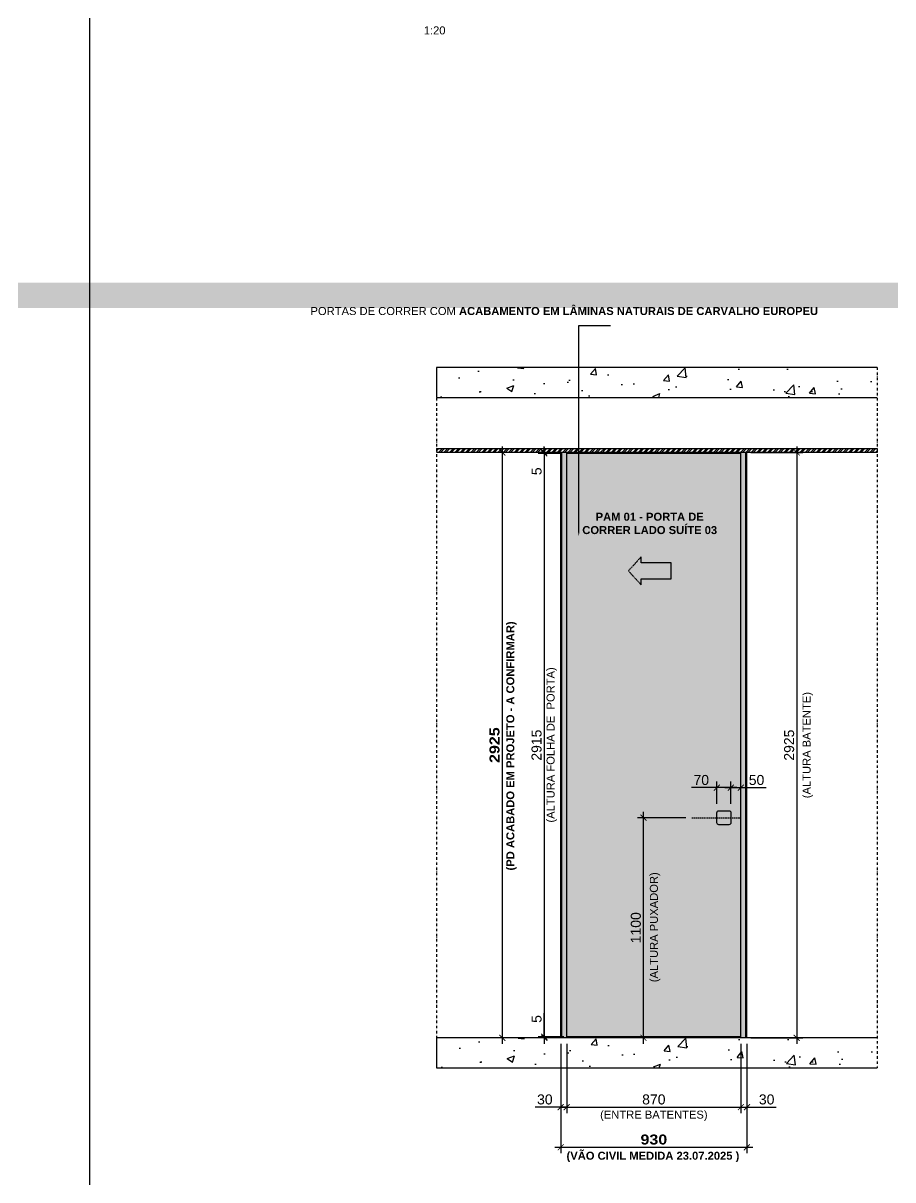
# Model space of a CAD drawing. Header units: millimetres. Extents: x -63251 to 507826, y 5339 to 217512.
# Drawn here: x 141459 to 145804, y 84765 to 90545 of the extents above; entities that cross this region are included whole.
import ezdxf
from ezdxf import colors
from ezdxf.entities.mleader import LeaderData, LeaderLine
from ezdxf.math import Vec2, Vec3

# ---------------------------------------------------------------- set-up
doc = ezdxf.new("R2010")
doc.units = ezdxf.units.MM
doc.header["$PDMODE"] = 3
doc.linetypes.add('TRAÇO 1-1', pattern=[9.525, 6.35, -3.175])
doc.linetypes.add('TRAÇO E PONTO 1-1', pattern=[25.4, 12.7, -6.35, 0, -6.35])
for name, color, linetype in [('COTAS', 9, 'Continuous'), ('GESSO', 1, 'Continuous'), ('HACHURA', 21, 'Continuous'), ('MARCENARIA . M', 4, 'Continuous'), ('PAREDE', 94, 'Continuous'), ('PROJEÇÃO', 8, 'Continuous'), ('TEXTO', 105, 'Continuous'), ('TEXTO TRAÇO PONTO', 105, 'TRAÇO E PONTO 1-1')]:
    doc.layers.add(name, color=color, linetype=linetype)
doc.styles.add('1-1', font='arial.ttf', dxfattribs={"height": 0.2})
doc.styles.add('MEDIDA OFICIAL', font='ariblk.ttf')
doc.styles.add('PADRÃO', font='arial.ttf')
doc.styles.add('PADRÃO NEGRITO', font='arialbd.ttf')
doc.dimstyles.new('1-20', dxfattribs={"dimscale": 20, "dimtxt": 2.5, "dimasz": 1.5, "dimexe": 1.5, "dimexo": 1.5, "dimtad": 1, "dimtxsty": 'PADRÃO', "dimblk": 'ARCHTICK', "dimcen": 2.5, "dimdle": 1.5, "dimclrd": 9, "dimclre": 9, "dimclrt": 6, "dimadec": 0, "dimazin": 0, "dimtfac": 1, "dimtmove": 0, "dimatfit": 3, "dimfxl": 1.25, "dimlwd": -1, "dimlwe": -1, "dimarcsym": 0})
doc.dimstyles.new('Med. Ofic.1-20', dxfattribs={"dimscale": 20, "dimtxt": 2.5, "dimasz": 1.5, "dimexe": 1.5, "dimexo": 1.5, "dimtad": 1, "dimtxsty": 'MEDIDA OFICIAL', "dimblk": 'ARCHTICK', "dimcen": 2.5, "dimdle": 1.5, "dimclrd": 9, "dimclre": 9, "dimclrt": 10, "dimadec": 0, "dimazin": 0, "dimtfac": 1, "dimtmove": 0, "dimatfit": 3, "dimfxl": 1.25, "dimlwd": -1, "dimlwe": -1, "dimarcsym": 0})

# ---------------------------------------------------------------- blocks, each defined once
blk = doc.blocks.new('_ArchTick')
at = {"color": 0, "linetype": 'ByBlock', "const_width": 0.15}
blk.add_lwpolyline([(-0.5, -0.5), (0.5, 0.5)], dxfattribs=at)
blk = doc.blocks.new('*D403')
at = {"layer": 'Defpoints', "color": 0, "transparency": 16777216}
for p in [(144061.9, 85479.6), (144189.7, 85479.6), (144189.7, 85474.6)]:
    blk.add_point(p, dxfattribs=at)
at = {"layer": 'MARCENARIA . M', "color": 9, "transparency": 16777216}
for p, q in [((144061.9, 85479.6), (144061.9, 85597.8)), ((144159.7, 85479.6), (144031.9, 85479.6)), ((144159.7, 85474.6), (144031.9, 85474.6)), ((144061.9, 85474.6), (144061.9, 85479.6)), ((144061.9, 85474.6), (144061.9, 85444.6))]:
    blk.add_line(p, q, dxfattribs=at)
at = {"layer": 'MARCENARIA . M', "color": 9, "transparency": 16777216, "xscale": 30, "yscale": 30, "zscale": 30}
for p, rotation in [((144061.9, 85479.6), 270), ((144061.9, 85474.6), 90)]:
    blk.add_blockref('_ArchTick', p, dxfattribs=dict(at, rotation=rotation))
at = {"layer": 'MARCENARIA . M', "color": 6, "transparency": 16777216, "insert": (144024, 85568.7), "char_height": 50, "attachment_point": 5, "rotation": 90, "style": 'PADRÃO'}
blk.add_mtext('5', dxfattribs=at)
blk = doc.blocks.new('*D404')
at = {"layer": 'Defpoints', "color": 0, "transparency": 16777216}
for p in [(145064.7, 88399.6), (145064.7, 85474.6), (145323.8, 85474.6)]:
    blk.add_point(p, dxfattribs=at)
at = {"layer": 'MARCENARIA . M', "color": 9, "transparency": 16777216}
for p, q in [((145094.7, 88399.6), (145353.8, 88399.6)), ((145323.8, 88429.6), (145323.8, 85444.6)), ((145094.7, 85474.6), (145353.8, 85474.6))]:
    blk.add_line(p, q, dxfattribs=at)
at = {"layer": 'MARCENARIA . M', "color": 9, "transparency": 16777216, "xscale": 30, "yscale": 30, "zscale": 30}
for p, rotation in [((145323.8, 88399.6), 90), ((145323.8, 85474.6), 270)]:
    blk.add_blockref('_ArchTick', p, dxfattribs=dict(at, rotation=rotation))
at = {"layer": 'MARCENARIA . M', "color": 6, "transparency": 16777216, "insert": (145285.8, 86937.1), "char_height": 50, "attachment_point": 5, "rotation": 90, "style": 'PADRÃO'}
blk.add_mtext('2925', dxfattribs=at)
blk = doc.blocks.new('*D405')
at = {"layer": 'Defpoints', "color": 0, "transparency": 16777216}
for p in [(144174.7, 85474.6), (145044.7, 85474.6), (145044.7, 85128.3)]:
    blk.add_point(p, dxfattribs=at)
at = {"layer": 'MARCENARIA . M', "color": 9, "transparency": 16777216}
for p, q in [((144174.7, 85444.6), (144174.7, 85098.3)), ((145044.7, 85444.6), (145044.7, 85098.3)), ((144144.7, 85128.3), (145074.7, 85128.3))]:
    blk.add_line(p, q, dxfattribs=at)
at = {"layer": 'MARCENARIA . M', "color": 9, "transparency": 16777216, "xscale": 30, "yscale": 30, "zscale": 30, "rotation": 180}
blk.add_blockref('_ArchTick', (144174.7, 85128.3), dxfattribs=at)
at = {"layer": 'MARCENARIA . M', "color": 9, "transparency": 16777216, "xscale": 30, "yscale": 30, "zscale": 30}
blk.add_blockref('_ArchTick', (145044.7, 85128.3), dxfattribs=at)
at = {"layer": 'MARCENARIA . M', "color": 6, "transparency": 16777216, "insert": (144609.7, 85166.4), "char_height": 50, "attachment_point": 5, "style": 'PADRÃO'}
blk.add_mtext('870', dxfattribs=at)
blk = doc.blocks.new('*D406')
at = {"layer": 'Defpoints', "color": 0, "transparency": 16777216}
for p in [(145044.7, 85474.6), (145074.7, 85474.6), (145074.7, 85128.3)]:
    blk.add_point(p, dxfattribs=at)
at = {"layer": 'MARCENARIA . M', "color": 9, "transparency": 16777216}
for p, q in [((145044.7, 85444.6), (145044.7, 85098.3)), ((145074.7, 85444.6), (145074.7, 85098.3)), ((145014.7, 85128.3), (145074.7, 85128.3)), ((145074.7, 85128.3), (145221.5, 85128.3))]:
    blk.add_line(p, q, dxfattribs=at)
at = {"layer": 'MARCENARIA . M', "color": 9, "transparency": 16777216, "xscale": 30, "yscale": 30, "zscale": 30, "rotation": 180}
blk.add_blockref('_ArchTick', (145044.7, 85128.3), dxfattribs=at)
at = {"layer": 'MARCENARIA . M', "color": 9, "transparency": 16777216, "xscale": 30, "yscale": 30, "zscale": 30}
blk.add_blockref('_ArchTick', (145074.7, 85128.3), dxfattribs=at)
at = {"layer": 'MARCENARIA . M', "color": 6, "transparency": 16777216, "insert": (145173.3, 85166.4), "char_height": 50, "attachment_point": 5, "style": 'PADRÃO'}
blk.add_mtext('30', dxfattribs=at)
blk = doc.blocks.new('*D407')
at = {"layer": 'Defpoints', "color": 0, "transparency": 16777216}
for p in [(144144.7, 85474.6), (144174.7, 85474.6), (144174.7, 85128.3)]:
    blk.add_point(p, dxfattribs=at)
at = {"layer": 'MARCENARIA . M', "color": 9, "transparency": 16777216}
for p, q in [((144144.7, 85444.6), (144144.7, 85098.3)), ((144174.7, 85444.6), (144174.7, 85098.3)), ((144144.7, 85128.3), (144017, 85128.3)), ((144174.7, 85128.3), (144114.7, 85128.3))]:
    blk.add_line(p, q, dxfattribs=at)
at = {"layer": 'MARCENARIA . M', "color": 9, "transparency": 16777216, "xscale": 30, "yscale": 30, "zscale": 30, "rotation": 180}
blk.add_blockref('_ArchTick', (144144.7, 85128.3), dxfattribs=at)
at = {"layer": 'MARCENARIA . M', "color": 9, "transparency": 16777216, "xscale": 30, "yscale": 30, "zscale": 30}
blk.add_blockref('_ArchTick', (144174.7, 85128.3), dxfattribs=at)
at = {"layer": 'MARCENARIA . M', "color": 6, "transparency": 16777216, "insert": (144065.2, 85166.4), "char_height": 50, "attachment_point": 5, "style": 'PADRÃO'}
blk.add_mtext('30', dxfattribs=at)
blk = doc.blocks.new('*D408')
at = {"layer": 'COTAS', "color": 9, "ltscale": 0.4, "transparency": 16777216}
for p, q in [((144144.7, 85444.6), (144144.7, 84897.7)), ((145074.7, 85444.6), (145074.7, 84897.7))]:
    blk.add_line(p, q, dxfattribs=at)
at = {"layer": 'COTAS', "color": 9, "linetype": 'Continuous', "ltscale": 0.4, "transparency": 16777216}
blk.add_line((144114.7, 84927.7), (145104.7, 84927.7), dxfattribs=at)
at = {"layer": 'Defpoints', "color": 0, "ltscale": 0.4, "transparency": 16777216}
for p in [(144144.7, 85474.6), (145074.7, 85474.6), (145074.7, 84927.7)]:
    blk.add_point(p, dxfattribs=at)
at = {"layer": 'COTAS', "color": 9, "ltscale": 0.4, "transparency": 16777216, "xscale": 30, "yscale": 30, "zscale": 30, "rotation": 180}
blk.add_blockref('_ArchTick', (144144.7, 84927.7), dxfattribs=at)
at = {"layer": 'COTAS', "color": 9, "ltscale": 0.4, "transparency": 16777216, "xscale": 30, "yscale": 30, "zscale": 30}
blk.add_blockref('_ArchTick', (145074.7, 84927.7), dxfattribs=at)
at = {"layer": 'COTAS', "color": 10, "ltscale": 0.4, "transparency": 16777216, "insert": (144609.7, 84966), "char_height": 50, "attachment_point": 5, "style": 'MEDIDA OFICIAL'}
blk.add_mtext('930', dxfattribs=at)
blk = doc.blocks.new('*D409')
at = {"layer": 'Defpoints', "color": 0, "transparency": 16777216}
for p in [(144061.9, 88394.6), (144174.7, 88394.6), (144189.7, 88399.6)]:
    blk.add_point(p, dxfattribs=at)
at = {"layer": 'MARCENARIA . M', "color": 9, "transparency": 16777216}
for p, q in [((144159.7, 88399.6), (144031.9, 88399.6)), ((144144.7, 88394.6), (144031.9, 88394.6)), ((144061.9, 88399.6), (144061.9, 88429.6)), ((144061.9, 88399.6), (144061.9, 88394.6)), ((144061.9, 88394.6), (144061.9, 88276.5))]:
    blk.add_line(p, q, dxfattribs=at)
at = {"layer": 'MARCENARIA . M', "color": 9, "transparency": 16777216, "xscale": 30, "yscale": 30, "zscale": 30}
for p, rotation in [((144061.9, 88399.6), 270), ((144061.9, 88394.6), 90)]:
    blk.add_blockref('_ArchTick', p, dxfattribs=dict(at, rotation=rotation))
at = {"layer": 'MARCENARIA . M', "color": 6, "transparency": 16777216, "insert": (144024, 88305.6), "char_height": 50, "attachment_point": 5, "rotation": 90, "style": 'PADRÃO'}
blk.add_mtext('5', dxfattribs=at)
blk = doc.blocks.new('*D410')
at = {"layer": 'Defpoints', "color": 0, "transparency": 16777216}
for p in [(144174.7, 88394.6), (144061.9, 85479.6), (144189.7, 85479.6)]:
    blk.add_point(p, dxfattribs=at)
at = {"layer": 'MARCENARIA . M', "color": 9, "transparency": 16777216}
for p, q in [((144144.7, 88394.6), (144031.9, 88394.6)), ((144061.9, 88424.6), (144061.9, 85449.6)), ((144159.7, 85479.6), (144031.9, 85479.6))]:
    blk.add_line(p, q, dxfattribs=at)
at = {"layer": 'MARCENARIA . M', "color": 9, "transparency": 16777216, "xscale": 30, "yscale": 30, "zscale": 30}
for p, rotation in [((144061.9, 88394.6), 90), ((144061.9, 85479.6), 270)]:
    blk.add_blockref('_ArchTick', p, dxfattribs=dict(at, rotation=rotation))
at = {"layer": 'MARCENARIA . M', "color": 6, "transparency": 16777216, "insert": (144023.9, 86937.1), "char_height": 50, "attachment_point": 5, "rotation": 90, "style": 'PADRÃO'}
blk.add_mtext('2915', dxfattribs=at)
blk = doc.blocks.new('*D411')
at = {"layer": 'COTAS', "color": 9, "ltscale": 0.4, "transparency": 16777216}
for p, q in [((144119.7, 88399.6), (143822.4, 88399.6)), ((144119.7, 85474.6), (143822.4, 85474.6))]:
    blk.add_line(p, q, dxfattribs=at)
at = {"layer": 'COTAS', "color": 9, "linetype": 'Continuous', "ltscale": 0.4, "transparency": 16777216}
blk.add_line((143852.4, 88429.6), (143852.4, 85444.6), dxfattribs=at)
at = {"layer": 'Defpoints', "color": 0, "ltscale": 0.4, "transparency": 16777216}
for p in [(144149.7, 88399.6), (143852.4, 85474.6), (144149.7, 85474.6)]:
    blk.add_point(p, dxfattribs=at)
at = {"layer": 'COTAS', "color": 9, "ltscale": 0.4, "transparency": 16777216, "xscale": 30, "yscale": 30, "zscale": 30}
for p, rotation in [((143852.4, 88399.6), 90), ((143852.4, 85474.6), 270)]:
    blk.add_blockref('_ArchTick', p, dxfattribs=dict(at, rotation=rotation))
at = {"layer": 'COTAS', "color": 10, "ltscale": 0.4, "transparency": 16777216, "insert": (143814, 86937.1), "char_height": 50, "attachment_point": 5, "rotation": 90, "style": 'MEDIDA OFICIAL'}
blk.add_mtext('2925', dxfattribs=at)
blk = doc.blocks.new('*D436')
at = {"layer": 'Defpoints', "color": 0, "transparency": 16777216}
for p in [(144557.9, 86574.6), (144800.3, 86574.6), (144702.7, 85474.6)]:
    blk.add_point(p, dxfattribs=at)
at = {"layer": 'PAREDE', "color": 9, "transparency": 16777216}
for p, q in [((144557.9, 85444.6), (144557.9, 86604.6)), ((144770.3, 86574.6), (144527.9, 86574.6)), ((144672.7, 85474.6), (144527.9, 85474.6))]:
    blk.add_line(p, q, dxfattribs=at)
at = {"layer": 'PAREDE', "color": 9, "transparency": 16777216, "xscale": 30, "yscale": 30, "zscale": 30}
for p, rotation in [((144557.9, 86574.6), 90), ((144557.9, 85474.6), 270)]:
    blk.add_blockref('_ArchTick', p, dxfattribs=dict(at, rotation=rotation))
at = {"layer": 'PAREDE', "color": 6, "transparency": 16777216, "insert": (144519.9, 86024.6), "char_height": 50, "attachment_point": 5, "rotation": 90, "style": 'PADRÃO'}
blk.add_mtext('1100', dxfattribs=at)
blk = doc.blocks.new('*D437')
at = {"layer": 'Defpoints', "color": 0, "transparency": 16777216}
for p in [(144924.7, 86724.6), (144924.7, 86614.6), (144994.7, 86614.6)]:
    blk.add_point(p, dxfattribs=at)
at = {"layer": 'PAREDE', "color": 9, "transparency": 16777216}
for p, q in [((144924.7, 86724.6), (144798.6, 86724.6)), ((144924.7, 86644.6), (144924.7, 86754.6)), ((145024.7, 86724.6), (144924.7, 86724.6)), ((144994.7, 86644.6), (144994.7, 86754.6))]:
    blk.add_line(p, q, dxfattribs=at)
at = {"layer": 'PAREDE', "color": 9, "transparency": 16777216, "xscale": 30, "yscale": 30, "zscale": 30, "rotation": 180}
blk.add_blockref('_ArchTick', (144924.7, 86724.6), dxfattribs=at)
at = {"layer": 'PAREDE', "color": 9, "transparency": 16777216, "xscale": 30, "yscale": 30, "zscale": 30}
blk.add_blockref('_ArchTick', (144994.7, 86724.6), dxfattribs=at)
at = {"layer": 'PAREDE', "color": 6, "transparency": 16777216, "insert": (144846.7, 86762.7), "char_height": 50, "attachment_point": 5, "style": 'PADRÃO'}
blk.add_mtext('70', dxfattribs=at)
blk = doc.blocks.new('*D438')
at = {"layer": 'Defpoints', "color": 0, "transparency": 16777216}
for p in [(145044.7, 86724.6), (144994.7, 86614.6), (145044.7, 86574.6)]:
    blk.add_point(p, dxfattribs=at)
at = {"layer": 'PAREDE', "color": 9, "transparency": 16777216}
for p, q in [((144964.7, 86724.6), (145044.7, 86724.6)), ((144994.7, 86644.6), (144994.7, 86754.6)), ((145044.7, 86604.6), (145044.7, 86754.6)), ((145044.7, 86724.6), (145171.1, 86724.6))]:
    blk.add_line(p, q, dxfattribs=at)
at = {"layer": 'PAREDE', "color": 9, "transparency": 16777216, "xscale": 30, "yscale": 30, "zscale": 30, "rotation": 180}
blk.add_blockref('_ArchTick', (144994.7, 86724.6), dxfattribs=at)
at = {"layer": 'PAREDE', "color": 9, "transparency": 16777216, "xscale": 30, "yscale": 30, "zscale": 30}
blk.add_blockref('_ArchTick', (145044.7, 86724.6), dxfattribs=at)
at = {"layer": 'PAREDE', "color": 6, "transparency": 16777216, "insert": (145122.9, 86762.7), "char_height": 50, "attachment_point": 5, "style": 'PADRÃO'}
blk.add_mtext('50', dxfattribs=at)

msp = doc.modelspace()

# ---------------------------------------------------------------- hatches: boundary and pattern name
at = {"layer": 'HACHURA'}
h = msp.add_hatch(dxfattribs=at)
h.set_pattern_fill('AR-CONC', color=21, scale=2)
h.set_pattern_definition([(50, (106893.04, 62772.5), (364.3693, -31.8782), [38.1, -419.1]), (355, (106893.04, 62772.5), (-70.4868, 382.1137), [30.48, -335.2812]), (100.4514, (106923.4, 62769.85), (293.8825, 350.2355), [32.38, -356.1805]), (46.1842, (106893.04, 62874.1), (542.158, -84.0847), [57.15, -628.65]), (96.6356, (106938.2, 62867.1), (474.808, 494.852), [48.57, -534.271]), (351.1842, (106893.04, 62874.1), (474.808, 494.852), [45.72, -502.9195]), (21, (106943.84, 62848.7), (303.2288, -204.5304), [38.1, -419.1]), (326, (106943.84, 62848.7), (123.604, 368.376), [30.48, -335.28]), (71.4514, (106969.1, 62831.67), (426.8328, 163.8455), [32.38, -356.18]), (37.5, (106893.04, 62772.51), (6.1772, 169.11008), [0, -331.216, 0, -340.36, 0, -336.55]), (7.5, (106893.04, 62772.51), (133.6393, 200.36115), [0, -194.056, 0, -323.596, 0, -128.27]), (327.5, (106779.76, 62772.51), (271.1812, -11.4575), [0, -127, 0, -396.24, 0, -525.78]), (317.5, (106728.96, 62772.5), (296.2584, 50.853), [0, -165.1, 0, -263.144, 0, -373.38])])
h.paths.add_polyline_path([(145724.685, 85324.639), (145724.685, 85474.639), (143527.685, 85474.639), (143527.685, 85324.639)])

# ---------------------------------------------------------------- linework, layer by layer
at = {"layer": 'MARCENARIA . M'}
msp.add_line((145044.685, 85479.639), (144174.685, 85479.639), dxfattribs=at)
msp.add_lwpolyline([(144984.685, 86539.639), (144934.685, 86539.639, -0.41421356), (144924.685, 86549.639), (144924.685, 86599.639, -0.41421356), (144934.685, 86609.639), (144984.685, 86609.639, -0.41421356), (144994.685, 86599.639), (144994.685, 86549.639, -0.41421356)], format="xyb", close=True, dxfattribs=at)
at = {"layer": 'PAREDE', "color": 10, "linetype": 'TRAÇO 1-1'}
msp.add_line((144800.303, 86574.639), (145044.685, 86574.639), dxfattribs=at)
at = {"layer": 'PAREDE'}
msp.add_lwpolyline([(145724.685, 85474.639), (143524.685, 85474.639), (143524.685, 85324.639), (145724.685, 85324.639)], dxfattribs=at)

# ---------------------------------------------------------------- texts
at = {"layer": 'COTAS', "color": 10, "insert": (143924.59, 86933.125), "char_height": 40, "width": 1350, "attachment_point": 8, "rotation": 90, "style": 'PADRÃO NEGRITO'}
msp.add_mtext('(PD ACABADO EM PROJETO - A CONFIRMAR)', dxfattribs=at)
at = {"layer": 'COTAS', "color": 6, "char_height": 40, "rotation": 90, "style": 'PADRÃO'}
for s, insert, width, attachment_point in [('(ALTURA FOLHA DE  PORTA)', (144125.838, 86938.139), 1350, 8), ('(ALTURA BATENTE)', (145352.86, 86937.139), 917.04234, 2), ('(ALTURA PUXADOR)', (144641.904, 86027.139), 1350, 8)]:
    msp.add_mtext(s, dxfattribs=dict(at, insert=insert, width=width, attachment_point=attachment_point))
at = {"layer": 'COTAS', "color": 6, "insert": (144609.685, 85110.755), "char_height": 40, "width": 1298, "attachment_point": 2, "style": 'PADRÃO'}
msp.add_mtext('(ENTRE BATENTES)', dxfattribs=at)
at = {"layer": 'COTAS', "color": 10, "insert": (144605.173, 84905.361), "char_height": 40, "width": 1350, "attachment_point": 2, "style": 'PADRÃO NEGRITO'}
msp.add_mtext('(VÃO CIVIL MEDIDA 23.07.2025 )', dxfattribs=at)
at = {"layer": 'TEXTO', "insert": (143460.237, 90528.66), "char_height": 40, "width": 480, "attachment_point": 1, "style": 'PADRÃO'}
msp.add_mtext('1:20', dxfattribs=at)

# ---------------------------------------------------------------- dimensions: what is measured, and where the dimension line sits
at = {"layer": 'COTAS', "color": 7, "ltscale": 0.4, "true_color": 0xededed}
dim = msp.add_linear_dim(base=(145074.685, 84927.675), p1=(144144.685, 85474.639), p2=(145074.685, 85474.639), dimstyle='Med. Ofic.1-20', dxfattribs=at)
dim.commit()
dim.dimension.update_dxf_attribs({"geometry": '*D408', "text_midpoint": (144609.685, 84966.028)})
at = {"layer": 'MARCENARIA . M', "color": 2}
dim = msp.add_linear_dim(base=(144061.89, 85479.639), p1=(144189.685, 85474.639), p2=(144189.685, 85479.639), angle=90, dimstyle='1-20', dxfattribs=at)
dim.commit()
dim.dimension.update_dxf_attribs({"geometry": '*D403', "text_midpoint": (144061.89, 85568.715), "dimtype": 160})
for base, p1, p2, picture, middle in [((144174.685, 85128.344), (144144.685, 85474.639), (144174.685, 85474.639), '*D407', (144065.179, 85128.344)), ((145074.685, 85128.344), (145044.685, 85474.639), (145074.685, 85474.639), '*D406', (145173.337, 85128.344))]:
    dim = msp.add_linear_dim(base=base, p1=p1, p2=p2, dimstyle='1-20', dxfattribs=at)
    dim.commit()
    dim.dimension.update_dxf_attribs({"geometry": picture, "text_midpoint": middle, "dimtype": 160})
dim = msp.add_linear_dim(base=(145044.685, 85128.344), p1=(144174.685, 85474.639), p2=(145044.685, 85474.639), dimstyle='1-20', dxfattribs=at)
dim.commit()
dim.dimension.update_dxf_attribs({"geometry": '*D405', "text_midpoint": (144609.685, 85166.372)})
at = {"layer": 'PAREDE', "color": 2}
for base, p2, picture, middle in [((144924.685, 86724.639), (144924.685, 86614.639), '*D437', (144846.663, 86762.668)), ((145044.685, 86724.639), (145044.685, 86574.639), '*D438', (145122.911, 86762.668))]:
    dim = msp.add_linear_dim(base=base, p1=(144994.685, 86614.639), p2=p2, dimstyle='1-20', dxfattribs=at)
    dim.commit()
    dim.dimension.update_dxf_attribs({"geometry": picture, "text_midpoint": middle})
at = {"layer": 'PAREDE', "color": 6}
dim = msp.add_linear_dim(base=(144557.899, 86574.639), p1=(144702.72, 85474.639), p2=(144800.303, 86574.639), angle=90, dimstyle='1-20', dxfattribs=at)
dim.commit()
dim.dimension.update_dxf_attribs({"geometry": '*D436', "text_midpoint": (144519.871, 86024.639)})

# ---------------------------------------------------------------- leaders
at = {"layer": 'COTAS'}
ml = msp.add_multileader_mtext('Standard', dxfattribs=at)
ml.set_content('PORTAS DE CORRER COM {\\fArial|b1|i0|c0|p34;\\C10;ACABAMENTO} {\\fArial|b1|i0|c0|p34;EM LÂMINAS NATURAIS DE CARVALHO EUROPEU}', color=105, style='1-1')
ml.set_leader_properties(color=256, linetype='ByLayer', lineweight=-1)
ml.build(insert=Vec2(0, 0))
ml.multileader.update_dxf_attribs({"text_left_attachment_type": 2, "text_right_attachment_type": 2, "dogleg_length": 0.36, "arrow_head_size": 20, "scale": 200})
ctx = ml.context
ctx.base_point, ctx.scale, ctx.char_height, ctx.arrow_head_size, ctx.landing_gap_size, ctx.plane_origin = Vec3(175856.801, 89004.659), 200, 40, 20, 40, Vec3(175313.137, 88390.679)
ctx.left_attachment, ctx.right_attachment, ctx.text_align_type = 2, 2, 2
notes = []
notes.append((ctx, [(1, (1, 1, 0), (177097.622, 89004.659), (-1, 0), 163.522, [(0, [(177097.622, 88048.339)], 0, [])])]))
ctx.mtext.insert, ctx.mtext.width, ctx.mtext.alignment, ctx.mtext.flow_direction = Vec3(176894.1, 89097.546), 1043.40574, 3, 5
ml = msp.add_multileader_mtext('Standard', dxfattribs=at)
ml.set_content('PAINEL FIXO COM {\\fArial|b1|i0|c0|p34;\\C10;ACABAMENTO} {\\fArial|b1|i0|c0|p34;EM LÂMINAS NATURAIS DE CARVALHO EUROPEU}', color=105, style='1-1')
ml.set_leader_properties(color=256, linetype='ByLayer', lineweight=-1)
ml.build(insert=Vec2(0, 0))
ml.multileader.update_dxf_attribs({"text_left_attachment_type": 2, "text_right_attachment_type": 2, "dogleg_length": 0.36, "arrow_head_size": 20, "scale": 200})
ctx = ml.context
ctx.base_point, ctx.scale, ctx.char_height, ctx.arrow_head_size, ctx.landing_gap_size, ctx.plane_origin = Vec3(186226.85, 89004.659), 200, 40, 20, 40, Vec3(185686.624, 88390.679)
ctx.left_attachment, ctx.right_attachment, ctx.text_align_type = 2, 2, 2
notes.append((ctx, [(1, (1, 1, 0), (187471.109, 89004.659), (-1, 0), 163.522, [(0, [(187471.109, 88048.339)], 0, [])])]))
ctx.mtext.insert, ctx.mtext.width, ctx.mtext.alignment, ctx.mtext.flow_direction = Vec3(187267.587, 89097.533), 1043.40574, 3, 5
for ctx, leaders in notes:
    for number, flags, end, landing, length, lines in leaders:
        leader = LeaderData()
        leader.index, (leader.has_last_leader_line, leader.has_dogleg_vector, leader.attachment_direction) = number, flags
        leader.last_leader_point, leader.dogleg_vector, leader.dogleg_length = Vec3(end), Vec3(landing), length
        for number, points, colour, breaks in lines:
            line = LeaderLine()
            line.index, line.vertices, line.color, line.breaks = number, Vec3.list(points), colors.encode_raw_color(colour), breaks
            leader.lines.append(line)
        ctx.leaders.append(leader)

# ---------------------------------------------------------------- next in the draw order: leaders
ml = msp.add_multileader_mtext('Standard', dxfattribs=at)
ml.set_content('{\\fArial|b1|i0|c0|p34;\\C10;ATENÇÃO PARKET!\\P}PAINEL E PORTA RIPADOS EM {\\fArial|b1|i0|c0|p34;CABREUVA BRANCA PREMIUM 18*5+5*900 À 2200mm}', color=105, style='1-1')
ml.set_leader_properties(color=256, linetype='ByLayer', lineweight=-1)
ml.build(insert=Vec2(0, 0))
ml.multileader.update_dxf_attribs({"text_left_attachment_type": 2, "text_right_attachment_type": 2, "dogleg_length": 0.36, "arrow_head_size": 15, "scale": 200})
ctx = ml.context
ctx.base_point, ctx.scale, ctx.char_height, ctx.arrow_head_size, ctx.landing_gap_size, ctx.plane_origin = Vec3(162274.294, 89106.68, 0), 200, 40, 15, 10, Vec3(162983.904, 88723.85, 0)
ctx.left_attachment, ctx.right_attachment, ctx.text_align_type = 2, 2, 2
notes = []
notes.append((ctx, [(0, (1, 1, 0), (163285.703, 89106.68, 0), (-1, 0), 144.288, [(2, [(163285.703, 87673.442, 0), (164052.131, 87673.442, 0)], 0, [])])]))
ctx.mtext.insert, ctx.mtext.rotation, ctx.mtext.width, ctx.mtext.alignment, ctx.mtext.flow_direction = Vec3(163131.415, 89237.539, 0), 6.28318531, 858.66662, 3, 5
ctx.mtext.has_bg_fill, ctx.mtext.bg_color, ctx.mtext.bg_scale_factor, ctx.mtext.bg_transparency, ctx.mtext.use_window_bg_color = 1, -1023410095, 1.25, 0, 0
for ctx, leaders in notes:
    for number, flags, end, landing, length, lines in leaders:
        leader = LeaderData()
        leader.index, (leader.has_last_leader_line, leader.has_dogleg_vector, leader.attachment_direction) = number, flags
        leader.last_leader_point, leader.dogleg_vector, leader.dogleg_length = Vec3(end), Vec3(landing), length
        for number, points, colour, breaks in lines:
            line = LeaderLine()
            line.index, line.vertices, line.color, line.breaks = number, Vec3.list(points), colors.encode_raw_color(colour), breaks
            leader.lines.append(line)
        ctx.leaders.append(leader)

# ---------------------------------------------------------------- next in the draw order: hatches: boundary and pattern name
at = {"layer": 'HACHURA'}
h = msp.add_hatch(dxfattribs=at)
h.set_pattern_fill('AR-CONC', color=21, scale=2)
h.set_pattern_definition([(50, (106890.04, 66122.5), (364.3693, -31.8782), [38.1, -419.1]), (355, (106890.04, 66122.5), (-70.4868, 382.1137), [30.48, -335.2812]), (100.4514, (106920.4, 66119.85), (293.8825, 350.2355), [32.38, -356.1805]), (46.1842, (106890.04, 66224.1), (542.158, -84.0847), [57.15, -628.65]), (96.6356, (106935.2, 66217.1), (474.808, 494.852), [48.57, -534.271]), (351.1842, (106890.04, 66224.1), (474.808, 494.852), [45.72, -502.9195]), (21, (106940.84, 66198.7), (303.2288, -204.5304), [38.1, -419.1]), (326, (106940.84, 66198.7), (123.604, 368.376), [30.48, -335.28]), (71.45144, (106966.1, 66181.67), (426.8328, 163.8455), [32.38, -356.18]), (37.5, (106890.04, 66122.51), (6.1772, 169.11008), [0, -331.216, 0, -340.36, 0, -336.55]), (7.5, (106890.04, 66122.51), (133.6393, 200.36115), [0, -194.056, 0, -323.596, 0, -128.27]), (327.5, (106776.76, 66122.51), (271.1812, -11.4575), [0, -127, 0, -396.24, 0, -525.78]), (317.5, (106725.96, 66122.5), (296.2584, 50.853), [0, -165.1, 0, -263.144, 0, -373.38])])
h.paths.add_polyline_path([(145724.685, 88674.639), (145724.685, 88824.639), (143524.685, 88824.639), (143524.685, 88674.639)])
h = msp.add_hatch(dxfattribs=at)
h.set_pattern_fill('ANSI32', color=8, scale=2)
h.set_pattern_definition([(45, (-133103.861, 22222.918), (-13.4703842, 13.4703842), []), (45, (-133094.881, 22222.918), (-13.4703842, 13.4703842), [])])
h.paths.add_polyline_path([(143524.685, 88419.639), (143524.685, 88399.639), (145724.685, 88399.639), (145724.685, 88419.639)])
at = {"layer": 'HACHURA', "true_color": 0xba9673}
h = msp.add_hatch(color=33, dxfattribs=at)
h.dxf.hatch_style = 1
h.paths.add_polyline_path([(145044.685, 88392.639), (144174.685, 88394.639), (144174.685, 85479.639), (145044.685, 85479.639)])
h.paths.add_polyline_path([(145074.685, 88399.639), (145044.685, 88399.639), (145044.685, 85474.639), (145074.685, 85474.639)])
h.paths.add_polyline_path([(144174.685, 88399.639), (144144.685, 88399.639), (144144.685, 85474.639), (144174.685, 85474.639)])

# ---------------------------------------------------------------- next in the draw order: linework, layer by layer
at = {"layer": 'GESSO', "color": 1}
msp.add_lwpolyline([(143524.685, 88419.639), (145724.685, 88419.639), (145724.685, 88399.639), (143524.685, 88399.639)], dxfattribs=at)
at = {"layer": 'MARCENARIA . M'}
for p, q in [((144149.685, 85474.639), (144149.685, 88399.639)), ((144174.685, 85474.639), (144174.685, 88399.639)), ((145044.685, 88392.639), (144174.685, 88394.639)), ((145044.685, 85474.639), (145044.685, 88399.639)), ((145069.685, 85474.639), (145069.685, 88399.639))]:
    msp.add_line(p, q, dxfattribs=at)
at = {"layer": 'MARCENARIA . M', "color": 3}
msp.add_lwpolyline([(155621.33, 96213.297), (155621.33, 77975.185), (141791.989, 77975.185), (141791.989, 96213.297)], close=True, dxfattribs=at)
at = {"layer": 'PAREDE'}
for p, q in [((144144.685, 85474.639), (144144.685, 88399.639)), ((145074.685, 85474.639), (145074.685, 88399.639))]:
    msp.add_line(p, q, dxfattribs=at)
msp.add_lwpolyline([(145724.685, 88824.639), (143524.685, 88824.639), (143524.685, 88674.639), (145724.685, 88674.639)], dxfattribs=at)
at = {"layer": 'PROJEÇÃO', "color": 1, "linetype": 'TRAÇO 1-1', "ltscale": 0.5}
msp.add_lwpolyline([(144546.52, 87737.968), (144546.52, 87767.968), (144696.607, 87767.968), (144696.607, 87847.968), (144546.52, 87847.968), (144546.52, 87877.968), (144482.52, 87807.968)], close=True, dxfattribs=at)
at = {"layer": 'TEXTO TRAÇO PONTO'}
for p, q in [((143524.685, 88824.639), (143524.685, 85324.639)), ((145724.685, 88824.639), (145724.685, 85324.639))]:
    msp.add_line(p, q, dxfattribs=at)

# ---------------------------------------------------------------- next in the draw order: texts
at = {"layer": 'TEXTO', "insert": (144589.072, 88098.432), "char_height": 40, "width": 765.07887, "attachment_point": 2, "style": 'PADRÃO'}
msp.add_mtext('{\\fArial|b1|i0|c0|p34;PAM 01 - PORTA DE CORRER LADO SUÍTE 03}', dxfattribs=at)

# ---------------------------------------------------------------- next in the draw order: dimensions: what is measured, and where the dimension line sits
at = {"layer": 'COTAS', "color": 7, "ltscale": 0.4, "true_color": 0xededed}
dim = msp.add_linear_dim(base=(143852.371, 85474.639), p1=(144149.685, 88399.639), p2=(144149.685, 85474.639), angle=90, dimstyle='Med. Ofic.1-20', dxfattribs=at)
dim.commit()
dim.dimension.update_dxf_attribs({"geometry": '*D411', "text_midpoint": (143814.019, 86937.139)})
at = {"layer": 'MARCENARIA . M', "color": 2}
for base, p1, p2, picture, middle in [((144061.89, 85479.639), (144174.685, 88394.639), (144189.685, 85479.639), '*D410', (144023.862, 86937.139)), ((145323.802, 85474.639), (145064.685, 88399.639), (145064.685, 85474.639), '*D404', (145285.773, 86937.139))]:
    dim = msp.add_linear_dim(base=base, p1=p1, p2=p2, angle=90, dimstyle='1-20', dxfattribs=at)
    dim.commit()
    dim.dimension.update_dxf_attribs({"geometry": picture, "text_midpoint": middle})
dim = msp.add_linear_dim(base=(144061.89, 88394.639), p1=(144189.685, 88399.639), p2=(144174.685, 88394.639), angle=90, dimstyle='1-20', dxfattribs=at)
dim.commit()
dim.dimension.update_dxf_attribs({"geometry": '*D409', "text_midpoint": (144061.89, 88305.564), "dimtype": 160})

# ---------------------------------------------------------------- next in the draw order: leaders
at = {"layer": 'COTAS'}
ml = msp.add_multileader_mtext('Standard', dxfattribs=at)
ml.set_content('PORTAS DE CORRER COM {\\fArial|b1|i0|c0|p34;\\C10;ACABAMENTO} {\\fArial|b1|i0|c0|p34;EM LÂMINAS NATURAIS DE CARVALHO EUROPEU}', color=105, style='1-1')
ml.set_leader_properties(color=256, linetype='ByLayer', lineweight=-1)
ml.build(insert=Vec2(0, 0))
ml.multileader.update_dxf_attribs({"text_left_attachment_type": 2, "text_right_attachment_type": 2, "dogleg_length": 0.36, "arrow_head_size": 20, "scale": 200})
ctx = ml.context
ctx.base_point, ctx.scale, ctx.char_height, ctx.arrow_head_size, ctx.landing_gap_size, ctx.plane_origin = Vec3(144393.07, 89033.394), 200, 40, 20, 40, Vec3(143849.406, 88476.225)
ctx.left_attachment, ctx.right_attachment, ctx.text_align_type = 2, 2, 2
notes = []
notes.append((ctx, [(0, (1, 1, 0), (144234.548, 89033.394), (1, 0), 158.522, [(0, [(144234.548, 87980.61)], 0, [])])]))
ctx.mtext.insert, ctx.mtext.width, ctx.mtext.alignment, ctx.mtext.flow_direction = Vec3(145430.369, 89126.282), 1043.40574, 3, 5
ml = msp.add_multileader_mtext('Standard', dxfattribs=at)
ml.set_content('\\pxqr,t3;{\\C10;ATENÇÃO PARKET!\\P}ENTREGAR SEPTO COM REFORÇO PARA FIXAÇÃO DO TRILHO ', color=105, style='1-1')
ml.set_leader_properties(color=256, linetype='ByLayer', lineweight=-1)
ml.build(insert=Vec2(0, 0))
ml.multileader.update_dxf_attribs({"text_left_attachment_type": 2, "text_right_attachment_type": 2, "dogleg_length": 1.35, "arrow_head_size": 20, "scale": 200})
ctx = ml.context
ctx.base_point, ctx.scale, ctx.char_height, ctx.arrow_head_size, ctx.landing_gap_size, ctx.plane_origin = Vec3(150999.374, 89033.394), 200, 40, 20, 40, Vec3(150670.391, 88697.321)
ctx.left_attachment, ctx.right_attachment, ctx.text_align_type = 2, 2, 2
notes.append((ctx, [(0, (1, 1, 0), (150729.308, 89033.394), (1, 0), 270.066, [(0, [(150729.308, 88717.639)], 0, [])])]))
ctx.mtext.insert, ctx.mtext.width, ctx.mtext.alignment, ctx.mtext.flow_direction = Vec3(151839.729, 89163.203), 862.95431, 3, 5
for ctx, leaders in notes:
    for number, flags, end, landing, length, lines in leaders:
        leader = LeaderData()
        leader.index, (leader.has_last_leader_line, leader.has_dogleg_vector, leader.attachment_direction) = number, flags
        leader.last_leader_point, leader.dogleg_vector, leader.dogleg_length = Vec3(end), Vec3(landing), length
        for number, points, colour, breaks in lines:
            line = LeaderLine()
            line.index, line.vertices, line.color, line.breaks = number, Vec3.list(points), colors.encode_raw_color(colour), breaks
            leader.lines.append(line)
        ctx.leaders.append(leader)

# ---------------------------------------------------------------- next in the draw order: leaders
ml = msp.add_multileader_mtext('Standard', dxfattribs=at)
ml.set_content('{\\fArial|b1|i0|c0|p34;\\C10;ATENÇÃO PARKET!\\P}PORTA EM {\\fArial|b1|i0|c0|p34;LÂMINAS NATURAIS DE CARVALHO EUROPEU}', color=105, style='1-1')
ml.set_leader_properties(color=256, linetype='ByLayer', lineweight=-1)
ml.build(insert=Vec2(0, 0))
ml.multileader.update_dxf_attribs({"text_left_attachment_type": 2, "text_right_attachment_type": 2, "dogleg_length": 0.36, "arrow_head_size": 15, "scale": 200})
ctx = ml.context
ctx.base_point, ctx.scale, ctx.char_height, ctx.arrow_head_size, ctx.landing_gap_size, ctx.plane_origin = Vec3(166968.455, 89106.68), 200, 40, 15, 10, Vec3(167538.584, 88723.85)
ctx.left_attachment, ctx.right_attachment, ctx.text_align_type = 2, 2, 2
notes = []
notes.append((ctx, [(0, (1, 1, 0), (167840.383, 89106.68), (-1, 0), 144.288, [(0, [(167840.383, 87673.442)], 0, [])])]))
ctx.mtext.insert, ctx.mtext.rotation, ctx.mtext.width, ctx.mtext.alignment, ctx.mtext.flow_direction = Vec3(167686.095, 89237.457), 6.28318531, 858.66662, 3, 5
ctx.mtext.has_bg_fill, ctx.mtext.bg_color, ctx.mtext.bg_scale_factor, ctx.mtext.bg_transparency, ctx.mtext.use_window_bg_color = 1, -1023410095, 1.25, 0, 0
for ctx, leaders in notes:
    for number, flags, end, landing, length, lines in leaders:
        leader = LeaderData()
        leader.index, (leader.has_last_leader_line, leader.has_dogleg_vector, leader.attachment_direction) = number, flags
        leader.last_leader_point, leader.dogleg_vector, leader.dogleg_length = Vec3(end), Vec3(landing), length
        for number, points, colour, breaks in lines:
            line = LeaderLine()
            line.index, line.vertices, line.color, line.breaks = number, Vec3.list(points), colors.encode_raw_color(colour), breaks
            leader.lines.append(line)
        ctx.leaders.append(leader)

# ---------------------------------------------------------------- next in the draw order: leaders
ml = msp.add_multileader_mtext('Standard', dxfattribs=at)
ml.set_content('PORTAS DE CORRER COM {\\fArial|b1|i0|c0|p34;\\C10;ACABAMENTO} {\\fArial|b1|i0|c0|p34;EM LÂMINAS NATURAIS DE CARVALHO EUROPEU}', color=105, style='1-1')
ml.set_leader_properties(color=256, linetype='ByLayer', lineweight=-1)
ml.build(insert=Vec2(0, 0))
ml.multileader.update_dxf_attribs({"text_left_attachment_type": 2, "text_right_attachment_type": 2, "dogleg_length": 0.36, "arrow_head_size": 20, "scale": 200})
ctx = ml.context
ctx.base_point, ctx.scale, ctx.char_height, ctx.arrow_head_size, ctx.landing_gap_size, ctx.plane_origin = Vec3(205633.827, 89033.394), 200, 40, 20, 40, Vec3(205090.163, 88476.225)
ctx.left_attachment, ctx.right_attachment, ctx.text_align_type = 2, 2, 2
notes = []
notes.append((ctx, [(0, (1, 1, 0), (205475.306, 89033.394), (1, 0), 158.522, [(0, [(205475.306, 87980.61)], 0, [])])]))
ctx.mtext.insert, ctx.mtext.width, ctx.mtext.alignment, ctx.mtext.flow_direction = Vec3(206671.126, 89126.282), 1043.40574, 3, 5
ml = msp.add_multileader_mtext('Standard', dxfattribs=at)
ml.set_content('\\pxqr,t3;{\\C10;ATENÇÃO PARKET!\\P}ENTREGAR SEPTO COM REFORÇO PARA FIXAÇÃO DO TRILHO ', color=105, style='1-1')
ml.set_leader_properties(color=256, linetype='ByLayer', lineweight=-1)
ml.build(insert=Vec2(0, 0))
ml.multileader.update_dxf_attribs({"text_left_attachment_type": 2, "text_right_attachment_type": 2, "dogleg_length": 1.35, "arrow_head_size": 20, "scale": 200})
ctx = ml.context
ctx.base_point, ctx.scale, ctx.char_height, ctx.arrow_head_size, ctx.landing_gap_size, ctx.plane_origin = Vec3(209448.776, 89033.394), 200, 40, 20, 40, Vec3(209119.793, 88697.321)
ctx.left_attachment, ctx.right_attachment, ctx.text_align_type = 2, 2, 2
notes.append((ctx, [(0, (1, 1, 0), (209178.71, 89033.394), (1, 0), 270.066, [(0, [(209178.71, 88717.639)], 0, [])])]))
ctx.mtext.insert, ctx.mtext.width, ctx.mtext.alignment, ctx.mtext.flow_direction = Vec3(210289.131, 89163.203), 862.95431, 3, 5
for ctx, leaders in notes:
    for number, flags, end, landing, length, lines in leaders:
        leader = LeaderData()
        leader.index, (leader.has_last_leader_line, leader.has_dogleg_vector, leader.attachment_direction) = number, flags
        leader.last_leader_point, leader.dogleg_vector, leader.dogleg_length = Vec3(end), Vec3(landing), length
        for number, points, colour, breaks in lines:
            line = LeaderLine()
            line.index, line.vertices, line.color, line.breaks = number, Vec3.list(points), colors.encode_raw_color(colour), breaks
            leader.lines.append(line)
        ctx.leaders.append(leader)

doc.saveas('drawing.dxf')
